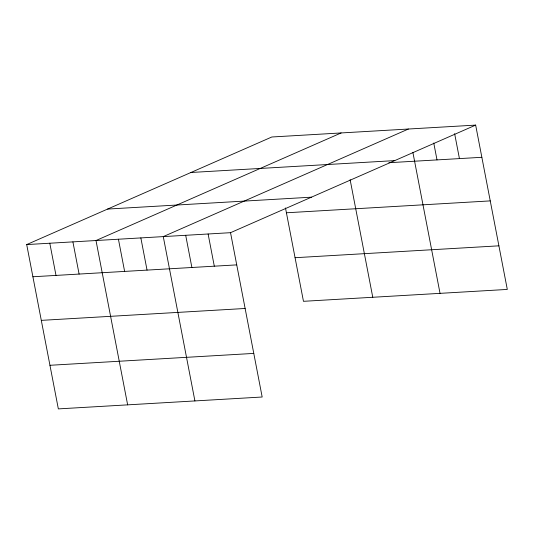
<?xml version="1.0" encoding="UTF-8"?>
<svg xmlns="http://www.w3.org/2000/svg" width="534" height="534" viewBox="0 0 534 534"><rect width="100%" height="100%" fill="white"/><g stroke="black" fill="none" stroke-linecap="round" stroke-linejoin="round"><path stroke-width="0.8" d="M475.654 125.103L230.534 232.684L262.174 397.009L58.346 408.897L26.7 244.572L271.826 136.991L475.654 125.103L507.3 289.428L303.466 301.316L285.483 207.94M341.126 132.946L96 240.527L127.646 404.859M408.39 129.028L163.27 236.609L194.91 400.934M190.932 172.489L394.766 160.607M388.845 162.716L481.855 157.296M107.588 209.068L311.422 197.179M286.418 212.786L490.252 200.897M26.7 244.572L230.534 232.684M295.068 257.708L498.903 245.827M32.901 276.759L236.729 264.877M41.298 320.367L245.126 308.478M49.949 365.289L253.777 353.408M454.628 133.654L459.434 158.598M433.755 143.005L437.012 159.906M412.882 152.364L440.036 293.353M350.124 179.671L372.772 297.278M208.113 233.992L214.308 266.186M185.692 235.3L191.886 267.487M140.849 237.917L147.044 270.104M118.428 239.219L124.622 271.412M72.904 241.875L79.099 274.069M49.802 243.224L56.003 275.417"/></g></svg>
